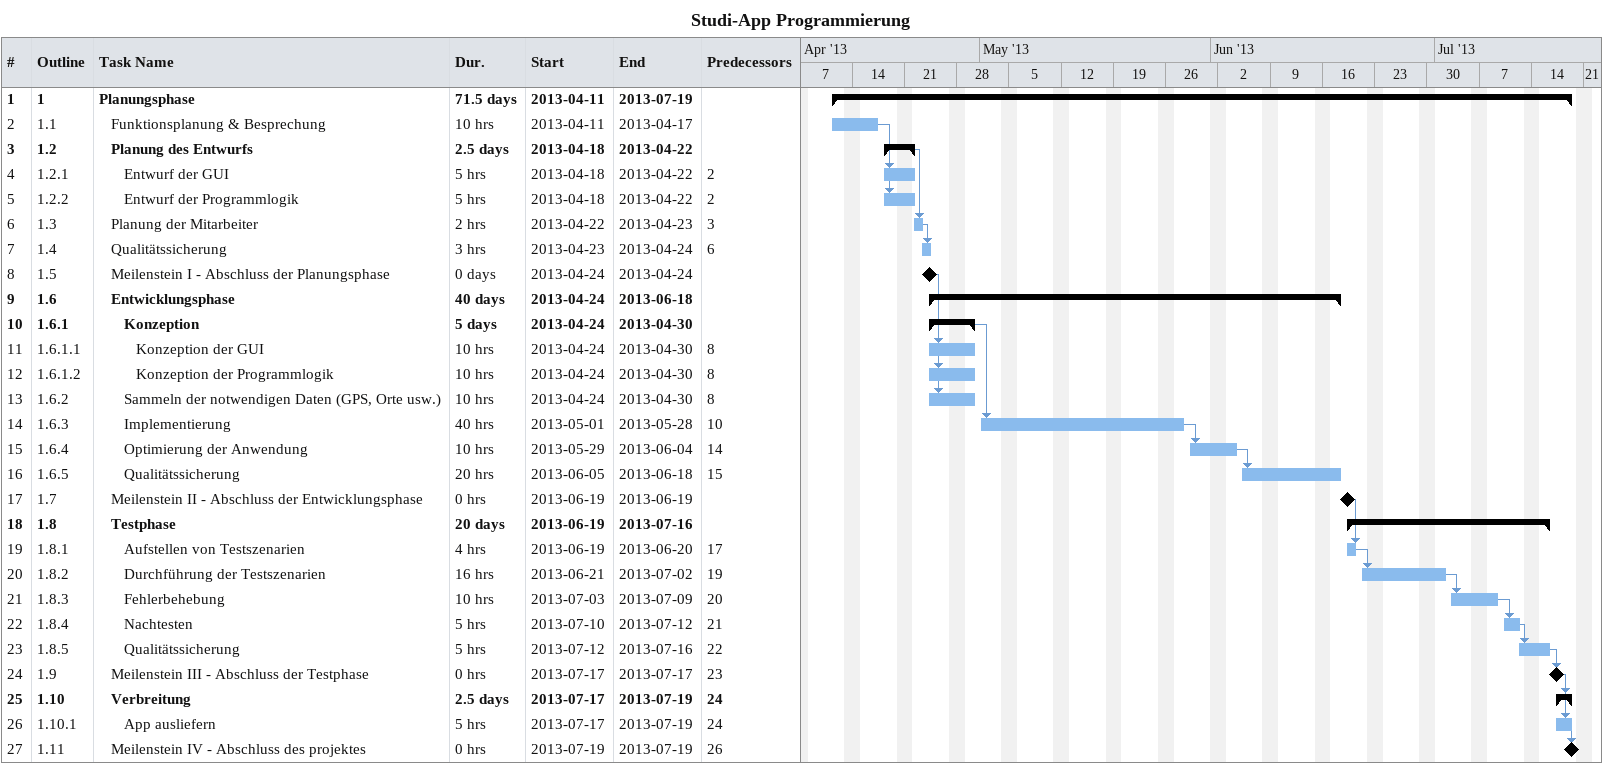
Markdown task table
Studi-App Programmierung

| ID | WBS | Task | Duration | Start | Finish | Predecessors |
|---|---|---|---|---|---|---|
| 1 | 1 | **Planungsphase** | 71.5d | 2013-04-11 | 2013-07-19 |  |
| 2 | 1.1 | Funktionsplanung & Besprechung | 10h | 2013-04-11 | 2013-04-17 |  |
| 3 | 1.2 | **Planung des Entwurfs** | 2.5d | 2013-04-18 | 2013-04-22 |  |
| 4 | 1.2.1 | Entwurf der GUI | 5h | 2013-04-18 | 2013-04-22 | 2 |
| 5 | 1.2.2 | Entwurf der Programmlogik | 5h | 2013-04-18 | 2013-04-22 | 2 |
| 6 | 1.3 | Planung der Mitarbeiter | 2h | 2013-04-22 | 2013-04-23 | 3 |
| 7 | 1.4 | Qualitätssicherung | 3h | 2013-04-23 | 2013-04-24 | 6 |
| 8 | 1.5 | Meilenstein I - Abschluss der Planungsphase | 0d | 2013-04-24 | 2013-04-24 |  |
| 9 | 1.6 | **Entwicklungsphase** | 40d | 2013-04-24 | 2013-06-18 |  |
| 10 | 1.6.1 | **Konzeption** | 5d | 2013-04-24 | 2013-04-30 |  |
| 11 | 1.6.1.1 | Konzeption der GUI | 10h | 2013-04-24 | 2013-04-30 | 8 |
| 12 | 1.6.1.2 | Konzeption der Programmlogik | 10h | 2013-04-24 | 2013-04-30 | 8 |
| 13 | 1.6.2 | Sammeln der notwendigen Daten (GPS, Orte usw.) | 10h | 2013-04-24 | 2013-04-30 | 8 |
| 14 | 1.6.3 | Implementierung | 40h | 2013-05-01 | 2013-05-28 | 10 |
| 15 | 1.6.4 | Optimierung der Anwendung | 10h | 2013-05-29 | 2013-06-04 | 14 |
| 16 | 1.6.5 | Qualitätssicherung | 20h | 2013-06-05 | 2013-06-18 | 15 |
| 17 | 1.7 | Meilenstein II - Abschluss der Entwicklungsphase | 0h | 2013-06-19 | 2013-06-19 |  |
| 18 | 1.8 | **Testphase** | 20d | 2013-06-19 | 2013-07-16 |  |
| 19 | 1.8.1 | Aufstellen von Testszenarien | 4h | 2013-06-19 | 2013-06-20 | 17 |
| 20 | 1.8.2 | Durchführung der Testszenarien | 16h | 2013-06-21 | 2013-07-02 | 19 |
| 21 | 1.8.3 | Fehlerbehebung | 10h | 2013-07-03 | 2013-07-09 | 20 |
| 22 | 1.8.4 | Nachtesten | 5h | 2013-07-10 | 2013-07-12 | 21 |
| 23 | 1.8.5 | Qualitätssicherung | 5h | 2013-07-12 | 2013-07-16 | 22 |
| 24 | 1.9 | Meilenstein III - Abschluss der Testphase | 0h | 2013-07-17 | 2013-07-17 | 23 |
| 25 | 1.10 | **Verbreitung** | 2.5d | 2013-07-17 | 2013-07-19 | 24 |
| 26 | 1.10.1 | App ausliefern | 5h | 2013-07-17 | 2013-07-19 | 24 |
| 27 | 1.11 | Meilenstein IV - Abschluss des projektes | 0h | 2013-07-19 | 2013-07-19 | 26 |
